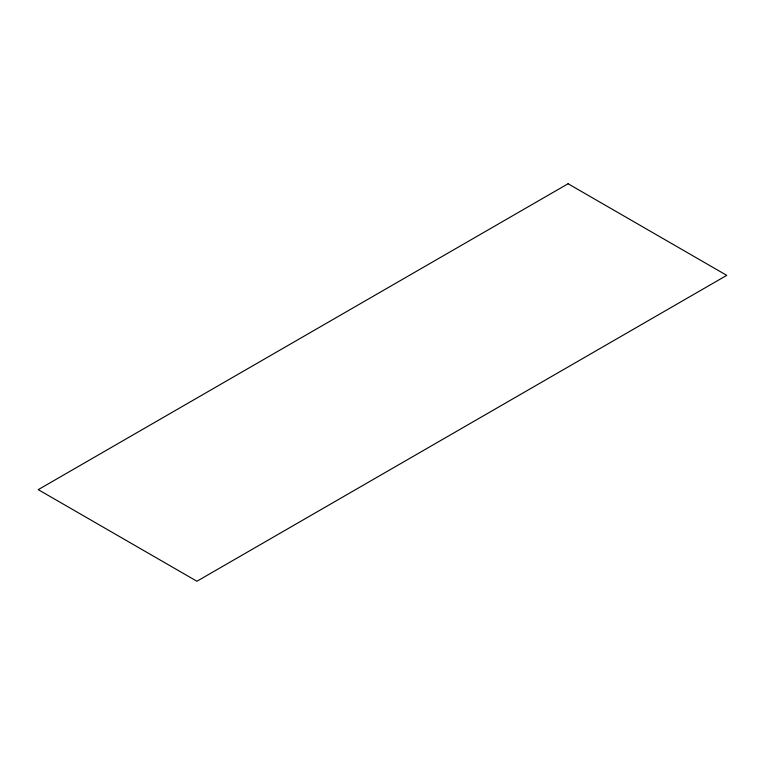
<?xml version="1.0" encoding="UTF-8"?>
<svg xmlns="http://www.w3.org/2000/svg" width="765" height="765" viewBox="0 0 765 765"><rect width="100%" height="100%" fill="white"/><g stroke="black" fill="none" stroke-linecap="round" stroke-linejoin="round"><path stroke-width="1.15" d="M568.079 183.753L38.25 489.648L196.921 581.247L726.75 275.352L568.079 183.753"/></g></svg>
